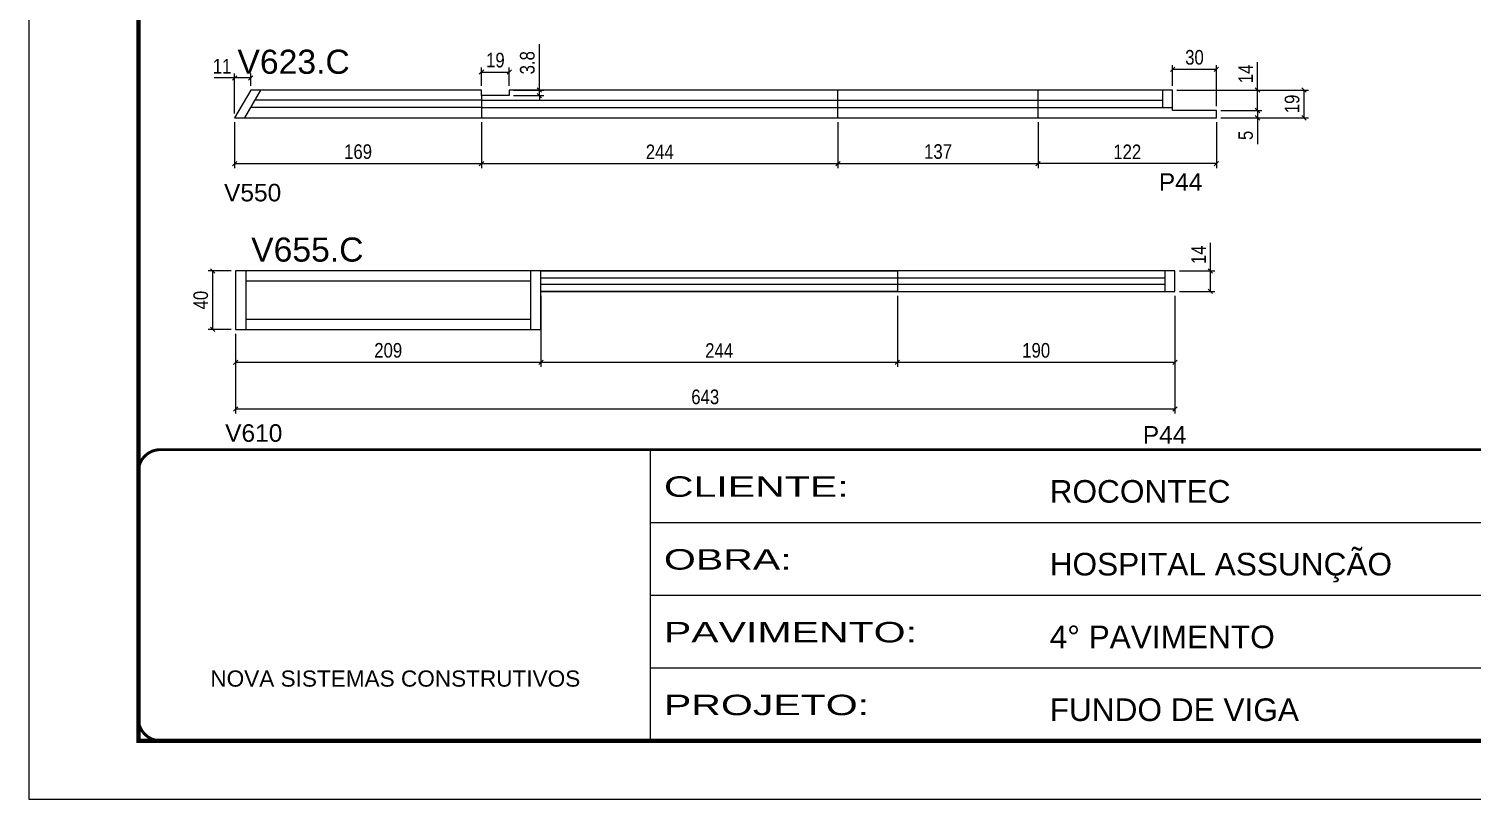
# Model space of a CAD drawing. Extents: x 3111 to 9365, y 861 to 5356.
# Drawn here: x 7880 to 8867, y 3158 to 3685 of the extents above; entities that cross this region are included whole.
import ezdxf

# ---------------------------------------------------------------- set-up
doc = ezdxf.new("R2010")
doc.units = 0
doc.linetypes.add('CONTINUO', pattern=[0])
doc.linetypes.add('DASHED', pattern=[0.75, 0.5, -0.25])
for name, color, linetype in [('5', 5, 'Continuous'), ('COTA', 241, 'Continuous'), ('NOMENCLATURA', 7, 'Continuous'), ('Painéis', 200, 'Continuous'), ('SARR_2.2x7', 40, 'Continuous'), ('SARR_EDITAR', 141, 'Continuous')]:
    doc.layers.add(name, color=color, linetype=linetype)
doc.layers.add('Folhas', color=255, linetype='Continuous', lineweight=9)
doc.layers.add('SARRAFO DE PRESSAO', color=251, linetype='DASHED', lineweight=9)
doc.styles.add('ARIAL', font='arial.ttf')
doc.styles.add('COTA TECNICA-50', font='techl___.ttf', dxfattribs={"height": 10})
doc.styles.get("Standard").update_dxf_attribs({"font": 'arial.ttf'})
doc.styles.add('Tecnologia', font='')
doc.styles.get('Tecnologia').set_extended_font_data('Forgotten Futurist')
doc.dimstyles.new('COTA PAINEL-50', dxfattribs={"dimtxt": 10, "dimasz": 3, "dimexe": 3, "dimexo": 3, "dimgap": 3, "dimtad": 1, "dimdec": 1, "dimzin": 12, "dimdsep": 46, "dimtxsty": 'COTA TECNICA-50', "dimblk1": 'OBLIQUE', "dimblk2": 'OBLIQUE', "dimsah": 1, "dimcen": 0.9, "dimclrd": 4, "dimclre": 4, "dimclrt": 240, "dimadec": 1, "dimazin": 3, "dimtfac": 1, "dimtdec": 1, "dimtmove": 0, "dimatfit": 3, "dimfxl": 1, "dimtolj": 1, "dimtzin": 12, "dimarcsym": 0})

# ---------------------------------------------------------------- blocks, each defined once
blk = doc.blocks.new('9999999999')
at = {"color": 30, "linetype": 'CONTINUO'}
for p, q in [((98564.56, 34230.21), (98564.56, 34429.45)), ((98564.56, 34379.64), (99583.98, 34379.64)), ((98564.56, 34329.83), (99487.98, 34329.83)), ((98564.56, 34280.02), (99487.98, 34280.02))]:
    blk.add_line(p, q, dxfattribs=at)
at = {"color": 30, "linetype": 'CONTINUO', "const_width": 2}
blk.add_lwpolyline([(99583.98, 34230.21), (99583.98, 34414.45, 0.414214), (99568.98, 34429.45), (98228.98, 34429.45, 0.414214), (98213.98, 34414.45), (98213.98, 34245.21, 0.414214), (98228.98, 34230.21), (99583.98, 34230.21)], format="xyb", dxfattribs=at)
at = {"layer": 'Folhas'}
blk.add_lwpolyline([(98138.98, 34190.21), (99623.98, 34190.21), (99623.98, 35240.21), (98138.98, 35240.21)], close=True, dxfattribs=at)
at = {"layer": 'Folhas', "color": 30, "const_width": 3}
blk.add_lwpolyline([(98213.98, 34230.21), (99583.98, 34230.21), (99583.98, 35200.21), (98213.98, 35200.21)], close=True, dxfattribs=at)
at = {"color": 7, "linetype": 'Continuous', "ltscale": 5, "style": 'ARIAL'}
for s, height, p in [('ROCONTEC', 15.483, (98837.68, 34393.13)), ('HOSPITAL ASSUNÇÃO', 15.4829, (98837.68, 34343.32)), ('4° PAVIMENTO', 15.4829, (98837.68, 34293.51)), ('NOVA SISTEMAS CONSTRUTIVOS', 11.0592, (98263.19, 34267.21)), ('FUNDO DE VIGA', 15.4829, (98837.68, 34243.7))]:
    blk.add_text(s, height=height, dxfattribs=at).set_placement(p)
at = {"layer": 'Folhas', "color": 7, "style": 'Tecnologia', "width": 1.5}
for s, p in [('CLIENTE:', (98573.65, 34397.17)), ('OBRA:', (98573.65, 34347.31)), ('PAVIMENTO:', (98573.65, 34297.5)), ('PROJETO:', (98573.65, 34247.69))]:
    blk.add_text(s, height=14, dxfattribs=at).set_placement(p)
blk = doc.blocks.new('_Oblique')
at = {"color": 0, "linetype": 'ByBlock', "lineweight": -2}
blk.add_line((-0.5, -0.5), (0.5, 0.5), dxfattribs=at)
blk = doc.blocks.new('*D117')
at = {"layer": 'COTA', "color": 4, "linetype": 'ByBlock', "lineweight": -2, "transparency": 16777216}
for p, q in [((8570.3, 3621.3), (8570.3, 3589.94)), ((8692.3, 3621.3), (8692.3, 3589.94)), ((8692.3, 3592.94), (8570.3, 3592.94))]:
    blk.add_line(p, q, dxfattribs=at)
at = {"layer": 'Defpoints', "color": 0, "linetype": 'ByBlock', "transparency": 16777216}
for p in [(8570.3, 3624.3), (8692.3, 3624.3), (8570.3, 3592.94)]:
    blk.add_point(p, dxfattribs=at)
at = {"layer": 'COTA', "color": 4, "linetype": 'ByBlock', "lineweight": -2, "transparency": 16777216, "xscale": 3, "yscale": 3, "zscale": 3, "rotation": 180}
blk.add_blockref('_Oblique', (8570.3, 3592.94), dxfattribs=at)
at = {"layer": 'COTA', "color": 4, "linetype": 'ByBlock', "lineweight": -2, "transparency": 16777216, "xscale": 3, "yscale": 3, "zscale": 3}
blk.add_blockref('_Oblique', (8692.3, 3592.94), dxfattribs=at)
at = {"layer": 'COTA', "color": 240, "linetype": 'ByBlock', "transparency": 16777216, "insert": (8631.3, 3601), "char_height": 10, "attachment_point": 5, "style": 'COTA TECNICA-50'}
blk.add_mtext('\\A1;122', dxfattribs=at)
blk = doc.blocks.new('*D118')
at = {"layer": 'COTA', "color": 4, "linetype": 'ByBlock', "lineweight": -2, "transparency": 16777216}
for p, q in [((8665.31, 3643.3), (8755.24, 3643.3)), ((8752.24, 3643.3), (8752.24, 3624.3)), ((8695.3, 3624.3), (8755.24, 3624.3))]:
    blk.add_line(p, q, dxfattribs=at)
at = {"layer": 'Defpoints', "color": 0, "linetype": 'ByBlock', "transparency": 16777216}
for p in [(8662.31, 3643.3), (8692.3, 3624.3), (8752.24, 3624.3)]:
    blk.add_point(p, dxfattribs=at)
at = {"layer": 'COTA', "color": 4, "linetype": 'ByBlock', "lineweight": -2, "transparency": 16777216, "xscale": 3, "yscale": 3, "zscale": 3}
for p, rotation in [((8752.24, 3643.3), 90), ((8752.24, 3624.3), 270)]:
    blk.add_blockref('_Oblique', p, dxfattribs=dict(at, rotation=rotation))
at = {"layer": 'COTA', "color": 240, "linetype": 'ByBlock', "transparency": 16777216, "insert": (8744.15, 3633.8), "char_height": 10, "attachment_point": 5, "rotation": 90, "style": 'COTA TECNICA-50'}
blk.add_mtext('\\A1;19', dxfattribs=at)
blk = doc.blocks.new('*D122')
at = {"layer": 'COTA', "color": 4, "linetype": 'ByBlock', "lineweight": -2, "transparency": 16777216}
for p, q in [((8020.96, 3476.5), (8020.96, 3453.94)), ((8229.96, 3476.5), (8229.96, 3453.94)), ((8020.96, 3456.94), (8229.96, 3456.94))]:
    blk.add_line(p, q, dxfattribs=at)
at = {"layer": 'Defpoints', "color": 0, "linetype": 'ByBlock', "transparency": 16777216}
for p in [(8020.96, 3479.5), (8229.96, 3479.5), (8229.96, 3456.94)]:
    blk.add_point(p, dxfattribs=at)
at = {"layer": 'COTA', "color": 4, "linetype": 'ByBlock', "lineweight": -2, "transparency": 16777216, "xscale": 3, "yscale": 3, "zscale": 3, "rotation": 180}
blk.add_blockref('_Oblique', (8020.96, 3456.94), dxfattribs=at)
at = {"layer": 'COTA', "color": 4, "linetype": 'ByBlock', "lineweight": -2, "transparency": 16777216, "xscale": 3, "yscale": 3, "zscale": 3}
blk.add_blockref('_Oblique', (8229.96, 3456.94), dxfattribs=at)
at = {"layer": 'COTA', "color": 240, "linetype": 'ByBlock', "transparency": 16777216, "insert": (8125.46, 3465.07), "char_height": 10, "attachment_point": 5, "style": 'COTA TECNICA-50'}
blk.add_mtext('\\A1;209', dxfattribs=at)
blk = doc.blocks.new('*D123')
at = {"layer": 'COTA', "color": 4, "linetype": 'ByBlock', "lineweight": -2, "transparency": 16777216}
for p, q in [((8663.96, 3502.5), (8663.96, 3422)), ((8020.96, 3476.5), (8020.96, 3422)), ((8020.96, 3425), (8663.96, 3425))]:
    blk.add_line(p, q, dxfattribs=at)
at = {"layer": 'Defpoints', "color": 0, "linetype": 'ByBlock', "transparency": 16777216}
for p in [(8663.96, 3505.5), (8020.96, 3479.5), (8663.96, 3425)]:
    blk.add_point(p, dxfattribs=at)
at = {"layer": 'COTA', "color": 4, "linetype": 'ByBlock', "lineweight": -2, "transparency": 16777216, "xscale": 3, "yscale": 3, "zscale": 3, "rotation": 180}
blk.add_blockref('_Oblique', (8020.96, 3425), dxfattribs=at)
at = {"layer": 'COTA', "color": 4, "linetype": 'ByBlock', "lineweight": -2, "transparency": 16777216, "xscale": 3, "yscale": 3, "zscale": 3}
blk.add_blockref('_Oblique', (8663.96, 3425), dxfattribs=at)
at = {"layer": 'COTA', "color": 240, "linetype": 'ByBlock', "transparency": 16777216, "insert": (8342.46, 3433.22), "char_height": 10, "attachment_point": 5, "style": 'COTA TECNICA-50'}
blk.add_mtext('\\A1;643', dxfattribs=at)
blk = doc.blocks.new('*D124')
at = {"layer": 'COTA', "color": 4, "linetype": 'ByBlock', "lineweight": -2, "transparency": 16777216}
for p, q in [((8017.96, 3519.5), (8002.26, 3519.5)), ((8005.26, 3519.5), (8005.26, 3479.5)), ((8017.96, 3479.5), (8002.26, 3479.5))]:
    blk.add_line(p, q, dxfattribs=at)
at = {"layer": 'Defpoints', "color": 0, "linetype": 'ByBlock', "transparency": 16777216}
for p in [(8020.96, 3519.5), (8005.26, 3479.5), (8020.96, 3479.5)]:
    blk.add_point(p, dxfattribs=at)
at = {"layer": 'COTA', "color": 4, "linetype": 'ByBlock', "lineweight": -2, "transparency": 16777216, "xscale": 3, "yscale": 3, "zscale": 3}
for p, rotation in [((8005.26, 3519.5), 90), ((8005.26, 3479.5), 270)]:
    blk.add_blockref('_Oblique', p, dxfattribs=dict(at, rotation=rotation))
at = {"layer": 'COTA', "color": 240, "linetype": 'ByBlock', "transparency": 16777216, "insert": (7997.16, 3499.5), "char_height": 10, "attachment_point": 5, "rotation": 90, "style": 'COTA TECNICA-50'}
blk.add_mtext('\\A1;40', dxfattribs=at)
blk = doc.blocks.new('*D125')
at = {"layer": 'COTA', "color": 4, "linetype": 'ByBlock', "lineweight": -2, "transparency": 16777216}
for p, q in [((8688.2, 3519.5), (8688.2, 3538.62)), ((8666.96, 3519.5), (8691.2, 3519.5)), ((8688.2, 3505.5), (8688.2, 3519.5)), ((8666.96, 3505.5), (8691.2, 3505.5))]:
    blk.add_line(p, q, dxfattribs=at)
at = {"layer": 'Defpoints', "color": 0, "linetype": 'ByBlock', "transparency": 16777216}
for p in [(8663.96, 3519.5), (8688.2, 3519.5), (8663.96, 3505.5)]:
    blk.add_point(p, dxfattribs=at)
at = {"layer": 'COTA', "color": 4, "linetype": 'ByBlock', "lineweight": -2, "transparency": 16777216, "xscale": 3, "yscale": 3, "zscale": 3}
for p, rotation in [((8688.2, 3519.5), 90), ((8688.2, 3505.5), 270)]:
    blk.add_blockref('_Oblique', p, dxfattribs=dict(at, rotation=rotation))
at = {"layer": 'COTA', "color": 240, "linetype": 'ByBlock', "transparency": 16777216, "insert": (8680.12, 3530.56), "char_height": 10, "attachment_point": 5, "rotation": 90, "style": 'COTA TECNICA-50'}
blk.add_mtext('\\A1;14', dxfattribs=at)
blk = doc.blocks.new('*D78')
at = {"layer": 'COTA', "color": 4, "linetype": 'ByBlock', "lineweight": -2, "transparency": 16777216}
for p, q in [((8189.3, 3621.3), (8189.3, 3589.94)), ((8433.3, 3621.3), (8433.3, 3589.94)), ((8189.3, 3592.94), (8433.3, 3592.94))]:
    blk.add_line(p, q, dxfattribs=at)
at = {"layer": 'Defpoints', "color": 0, "linetype": 'ByBlock', "transparency": 16777216}
for p in [(8189.3, 3624.3), (8433.3, 3624.3), (8433.3, 3592.94)]:
    blk.add_point(p, dxfattribs=at)
at = {"layer": 'COTA', "color": 4, "linetype": 'ByBlock', "lineweight": -2, "transparency": 16777216, "xscale": 3, "yscale": 3, "zscale": 3, "rotation": 180}
blk.add_blockref('_Oblique', (8189.3, 3592.94), dxfattribs=at)
at = {"layer": 'COTA', "color": 4, "linetype": 'ByBlock', "lineweight": -2, "transparency": 16777216, "xscale": 3, "yscale": 3, "zscale": 3}
blk.add_blockref('_Oblique', (8433.3, 3592.94), dxfattribs=at)
at = {"layer": 'COTA', "color": 240, "linetype": 'ByBlock', "transparency": 16777216, "insert": (8311.3, 3601.01), "char_height": 10, "attachment_point": 5, "style": 'COTA TECNICA-50'}
blk.add_mtext('\\A1;244', dxfattribs=at)
blk = doc.blocks.new('*D79')
at = {"layer": 'COTA', "color": 4, "linetype": 'ByBlock', "lineweight": -2, "transparency": 16777216}
for p, q in [((8020.33, 3621.3), (8020.33, 3589.94)), ((8189.3, 3621.3), (8189.3, 3589.94)), ((8020.33, 3592.94), (8189.3, 3592.94))]:
    blk.add_line(p, q, dxfattribs=at)
at = {"layer": 'Defpoints', "color": 0, "linetype": 'ByBlock', "transparency": 16777216}
for p in [(8020.33, 3624.3), (8189.3, 3624.3), (8189.3, 3592.94)]:
    blk.add_point(p, dxfattribs=at)
at = {"layer": 'COTA', "color": 4, "linetype": 'ByBlock', "lineweight": -2, "transparency": 16777216, "xscale": 3, "yscale": 3, "zscale": 3, "rotation": 180}
blk.add_blockref('_Oblique', (8020.33, 3592.94), dxfattribs=at)
at = {"layer": 'COTA', "color": 4, "linetype": 'ByBlock', "lineweight": -2, "transparency": 16777216, "xscale": 3, "yscale": 3, "zscale": 3}
blk.add_blockref('_Oblique', (8189.3, 3592.94), dxfattribs=at)
at = {"layer": 'COTA', "color": 240, "linetype": 'ByBlock', "transparency": 16777216, "insert": (8104.82, 3601.07), "char_height": 10, "attachment_point": 5, "style": 'COTA TECNICA-50'}
blk.add_mtext('\\A1;169', dxfattribs=at)
blk = doc.blocks.new('*D196')
at = {"layer": 'COTA', "color": 4, "linetype": 'ByBlock', "lineweight": -2, "transparency": 16777216}
for p, q in [((8433.3, 3621.3), (8433.3, 3589.94)), ((8570.3, 3621.3), (8570.3, 3589.94)), ((8433.3, 3592.94), (8570.3, 3592.94))]:
    blk.add_line(p, q, dxfattribs=at)
at = {"layer": 'Defpoints', "color": 0, "linetype": 'ByBlock', "transparency": 16777216}
for p in [(8433.3, 3624.3), (8570.3, 3624.3), (8570.3, 3592.94)]:
    blk.add_point(p, dxfattribs=at)
at = {"layer": 'COTA', "color": 4, "linetype": 'ByBlock', "lineweight": -2, "transparency": 16777216, "xscale": 3, "yscale": 3, "zscale": 3, "rotation": 180}
blk.add_blockref('_Oblique', (8433.3, 3592.94), dxfattribs=at)
at = {"layer": 'COTA', "color": 4, "linetype": 'ByBlock', "lineweight": -2, "transparency": 16777216, "xscale": 3, "yscale": 3, "zscale": 3}
blk.add_blockref('_Oblique', (8570.3, 3592.94), dxfattribs=at)
at = {"layer": 'COTA', "color": 240, "linetype": 'ByBlock', "transparency": 16777216, "insert": (8501.8, 3601.16), "char_height": 10, "attachment_point": 5, "style": 'COTA TECNICA-50'}
blk.add_mtext('\\A1;137', dxfattribs=at)
blk = doc.blocks.new('*D197')
at = {"layer": 'COTA', "color": 4, "linetype": 'ByBlock', "lineweight": -2, "transparency": 16777216}
for p, q in [((8695.31, 3629.3), (8723.45, 3629.3)), ((8720.45, 3629.3), (8720.45, 3632.3)), ((8720.45, 3629.3), (8720.45, 3624.3)), ((8695.3, 3624.3), (8723.45, 3624.3)), ((8720.45, 3624.3), (8720.45, 3606.2))]:
    blk.add_line(p, q, dxfattribs=at)
at = {"layer": 'Defpoints', "color": 0, "linetype": 'ByBlock', "transparency": 16777216}
for p in [(8692.31, 3629.3), (8692.3, 3624.3), (8720.45, 3624.3)]:
    blk.add_point(p, dxfattribs=at)
at = {"layer": 'COTA', "color": 4, "linetype": 'ByBlock', "lineweight": -2, "transparency": 16777216, "xscale": 3, "yscale": 3, "zscale": 3}
for p, rotation in [((8720.45, 3629.3), 270), ((8720.45, 3624.3), 90)]:
    blk.add_blockref('_Oblique', p, dxfattribs=dict(at, rotation=rotation))
at = {"layer": 'COTA', "color": 240, "linetype": 'ByBlock', "transparency": 16777216, "insert": (8712.34, 3612.25), "char_height": 10, "attachment_point": 5, "rotation": 90, "style": 'COTA TECNICA-50'}
blk.add_mtext('\\A1;5', dxfattribs=at)
blk = doc.blocks.new('*D80')
at = {"layer": 'COTA', "color": 4, "linetype": 'ByBlock', "lineweight": -2, "transparency": 16777216}
for p, q in [((8720.45, 3643.3), (8720.45, 3662.41)), ((8665.31, 3643.3), (8723.45, 3643.3)), ((8720.45, 3629.3), (8720.45, 3643.3)), ((8695.31, 3629.3), (8723.45, 3629.3))]:
    blk.add_line(p, q, dxfattribs=at)
at = {"layer": 'Defpoints', "color": 0, "linetype": 'ByBlock', "transparency": 16777216}
for p in [(8662.31, 3643.3), (8720.45, 3643.3), (8692.31, 3629.3)]:
    blk.add_point(p, dxfattribs=at)
at = {"layer": 'COTA', "color": 4, "linetype": 'ByBlock', "lineweight": -2, "transparency": 16777216, "xscale": 3, "yscale": 3, "zscale": 3}
for p, rotation in [((8720.45, 3643.3), 90), ((8720.45, 3629.3), 270)]:
    blk.add_blockref('_Oblique', p, dxfattribs=dict(at, rotation=rotation))
at = {"layer": 'COTA', "color": 240, "linetype": 'ByBlock', "transparency": 16777216, "insert": (8712.38, 3654.36), "char_height": 10, "attachment_point": 5, "rotation": 90, "style": 'COTA TECNICA-50'}
blk.add_mtext('\\A1;14', dxfattribs=at)
blk = doc.blocks.new('*D81')
at = {"layer": 'COTA', "color": 4, "linetype": 'ByBlock', "lineweight": -2, "transparency": 16777216}
for p, q in [((8662.31, 3646.3), (8662.31, 3660.43)), ((8692.31, 3657.43), (8662.31, 3657.43)), ((8692.31, 3632.3), (8692.31, 3660.43))]:
    blk.add_line(p, q, dxfattribs=at)
at = {"layer": 'Defpoints', "color": 0, "linetype": 'ByBlock', "transparency": 16777216}
for p in [(8662.31, 3657.43), (8662.31, 3643.3), (8692.31, 3629.3)]:
    blk.add_point(p, dxfattribs=at)
at = {"layer": 'COTA', "color": 4, "linetype": 'ByBlock', "lineweight": -2, "transparency": 16777216, "xscale": 3, "yscale": 3, "zscale": 3, "rotation": 180}
blk.add_blockref('_Oblique', (8662.31, 3657.43), dxfattribs=at)
at = {"layer": 'COTA', "color": 4, "linetype": 'ByBlock', "lineweight": -2, "transparency": 16777216, "xscale": 3, "yscale": 3, "zscale": 3}
blk.add_blockref('_Oblique', (8692.31, 3657.43), dxfattribs=at)
at = {"layer": 'COTA', "color": 240, "linetype": 'ByBlock', "transparency": 16777216, "insert": (8677.31, 3665.65), "char_height": 10, "attachment_point": 5, "style": 'COTA TECNICA-50'}
blk.add_mtext('\\A1;30', dxfattribs=at)
blk = doc.blocks.new('*D198')
at = {"layer": 'COTA', "color": 4, "linetype": 'ByBlock', "lineweight": -2, "transparency": 16777216}
for p, q in [((8020.33, 3651.57), (8006.24, 3651.57)), ((8020.33, 3627.3), (8020.33, 3654.57)), ((8031.35, 3651.57), (8020.33, 3651.57)), ((8031.35, 3646.3), (8031.35, 3654.57))]:
    blk.add_line(p, q, dxfattribs=at)
at = {"layer": 'Defpoints', "color": 0, "linetype": 'ByBlock', "transparency": 16777216}
for p in [(8020.33, 3651.57), (8031.35, 3643.3), (8020.33, 3624.3)]:
    blk.add_point(p, dxfattribs=at)
at = {"layer": 'COTA', "color": 4, "linetype": 'ByBlock', "lineweight": -2, "transparency": 16777216, "xscale": 3, "yscale": 3, "zscale": 3, "rotation": 180}
blk.add_blockref('_Oblique', (8020.33, 3651.57), dxfattribs=at)
at = {"layer": 'COTA', "color": 4, "linetype": 'ByBlock', "lineweight": -2, "transparency": 16777216, "xscale": 3, "yscale": 3, "zscale": 3}
blk.add_blockref('_Oblique', (8031.35, 3651.57), dxfattribs=at)
at = {"layer": 'COTA', "color": 240, "linetype": 'ByBlock', "transparency": 16777216, "insert": (8011.79, 3659.63), "char_height": 10, "attachment_point": 5, "style": 'COTA TECNICA-50'}
blk.add_mtext('\\A1;11', dxfattribs=at)
blk = doc.blocks.new('*D199')
at = {"layer": 'COTA', "color": 4, "linetype": 'ByBlock', "lineweight": -2, "transparency": 16777216}
for p, q in [((8189.3, 3646.3), (8189.3, 3658.64)), ((8189.3, 3655.64), (8208.31, 3655.64)), ((8208.31, 3646.3), (8208.31, 3658.64))]:
    blk.add_line(p, q, dxfattribs=at)
at = {"layer": 'Defpoints', "color": 0, "linetype": 'ByBlock', "transparency": 16777216}
for p in [(8208.31, 3655.64), (8189.3, 3643.3), (8208.31, 3643.3)]:
    blk.add_point(p, dxfattribs=at)
at = {"layer": 'COTA', "color": 4, "linetype": 'ByBlock', "lineweight": -2, "transparency": 16777216, "xscale": 3, "yscale": 3, "zscale": 3, "rotation": 180}
blk.add_blockref('_Oblique', (8189.3, 3655.64), dxfattribs=at)
at = {"layer": 'COTA', "color": 4, "linetype": 'ByBlock', "lineweight": -2, "transparency": 16777216, "xscale": 3, "yscale": 3, "zscale": 3}
blk.add_blockref('_Oblique', (8208.31, 3655.64), dxfattribs=at)
at = {"layer": 'COTA', "color": 240, "linetype": 'ByBlock', "transparency": 16777216, "insert": (8198.8, 3663.73), "char_height": 10, "attachment_point": 5, "style": 'COTA TECNICA-50'}
blk.add_mtext('\\A1;19', dxfattribs=at)
blk = doc.blocks.new('*D200')
at = {"layer": 'COTA', "color": 4, "linetype": 'ByBlock', "lineweight": -2, "transparency": 16777216}
for p, q in [((8228.94, 3643.3), (8228.94, 3674.69)), ((8211.3, 3639.52), (8231.94, 3639.52)), ((8211.31, 3643.3), (8231.94, 3643.3)), ((8228.94, 3639.52), (8228.94, 3643.3)), ((8228.94, 3639.52), (8228.94, 3636.52))]:
    blk.add_line(p, q, dxfattribs=at)
at = {"layer": 'Defpoints', "color": 0, "linetype": 'ByBlock', "transparency": 16777216}
for p in [(8208.3, 3639.52), (8208.31, 3643.3), (8228.94, 3643.3)]:
    blk.add_point(p, dxfattribs=at)
at = {"layer": 'COTA', "color": 4, "linetype": 'ByBlock', "lineweight": -2, "transparency": 16777216, "xscale": 3, "yscale": 3, "zscale": 3}
for p, rotation in [((8228.94, 3643.3), 270), ((8228.94, 3639.52), 90)]:
    blk.add_blockref('_Oblique', p, dxfattribs=dict(at, rotation=rotation))
at = {"layer": 'COTA', "color": 240, "linetype": 'ByBlock', "transparency": 16777216, "insert": (8220.7, 3661.99), "char_height": 10, "attachment_point": 5, "rotation": 90, "style": 'COTA TECNICA-50'}
blk.add_mtext('\\A1;3.8', dxfattribs=at)
blk = doc.blocks.new('*D145')
at = {"layer": 'COTA', "color": 4, "linetype": 'ByBlock', "lineweight": -2, "transparency": 16777216}
for p, q in [((8229.96, 3502.48), (8229.96, 3453.94)), ((8473.96, 3502.48), (8473.96, 3453.94)), ((8229.96, 3456.94), (8473.96, 3456.94))]:
    blk.add_line(p, q, dxfattribs=at)
at = {"layer": 'Defpoints', "color": 0, "linetype": 'ByBlock', "transparency": 16777216}
for p in [(8229.96, 3505.48), (8473.96, 3505.48), (8473.96, 3456.94)]:
    blk.add_point(p, dxfattribs=at)
at = {"layer": 'COTA', "color": 4, "linetype": 'ByBlock', "lineweight": -2, "transparency": 16777216, "xscale": 3, "yscale": 3, "zscale": 3, "rotation": 180}
blk.add_blockref('_Oblique', (8229.96, 3456.94), dxfattribs=at)
at = {"layer": 'COTA', "color": 4, "linetype": 'ByBlock', "lineweight": -2, "transparency": 16777216, "xscale": 3, "yscale": 3, "zscale": 3}
blk.add_blockref('_Oblique', (8473.96, 3456.94), dxfattribs=at)
at = {"layer": 'COTA', "color": 240, "linetype": 'ByBlock', "transparency": 16777216, "insert": (8351.96, 3465.01), "char_height": 10, "attachment_point": 5, "style": 'COTA TECNICA-50'}
blk.add_mtext('\\A1;244', dxfattribs=at)
blk = doc.blocks.new('*D146')
at = {"layer": 'COTA', "color": 4, "linetype": 'ByBlock', "lineweight": -2, "transparency": 16777216}
for p, q in [((8473.96, 3502.5), (8473.96, 3453.94)), ((8663.96, 3502.5), (8663.96, 3453.94)), ((8473.96, 3456.94), (8663.96, 3456.94))]:
    blk.add_line(p, q, dxfattribs=at)
at = {"layer": 'Defpoints', "color": 0, "linetype": 'ByBlock', "transparency": 16777216}
for p in [(8473.96, 3505.5), (8663.96, 3505.5), (8663.96, 3456.94)]:
    blk.add_point(p, dxfattribs=at)
at = {"layer": 'COTA', "color": 4, "linetype": 'ByBlock', "lineweight": -2, "transparency": 16777216, "xscale": 3, "yscale": 3, "zscale": 3, "rotation": 180}
blk.add_blockref('_Oblique', (8473.96, 3456.94), dxfattribs=at)
at = {"layer": 'COTA', "color": 4, "linetype": 'ByBlock', "lineweight": -2, "transparency": 16777216, "xscale": 3, "yscale": 3, "zscale": 3}
blk.add_blockref('_Oblique', (8663.96, 3456.94), dxfattribs=at)
at = {"layer": 'COTA', "color": 240, "linetype": 'ByBlock', "transparency": 16777216, "insert": (8568.96, 3465.07), "char_height": 10, "attachment_point": 5, "style": 'COTA TECNICA-50'}
blk.add_mtext('\\A1;190', dxfattribs=at)

msp = doc.modelspace()

# ---------------------------------------------------------------- linework, layer by layer
at = {"layer": 'Painéis', "linetype": 'ByBlock'}
for p, q in [((8189.3, 3639.52), (8189.3, 3624.3)), ((8433.3, 3624.3), (8433.3, 3643.3)), ((8570.3, 3624.3), (8570.3, 3643.3)), ((8692.31, 3633.3), (8692.3, 3633.3)), ((8229.96, 3505.5), (8229.96, 3519.48))]:
    msp.add_line(p, q, dxfattribs=at)
for points in [[(8020.33, 3624.3), (8692.3, 3624.3), (8692.31, 3629.3), (8662.31, 3629.3), (8662.31, 3643.3), (8208.31, 3643.3), (8208.3, 3639.52), (8189.3, 3639.52), (8189.3, 3643.3), (8031.35, 3643.3), (8020.33, 3624.3)], [(8020.96, 3519.5), (8020.96, 3479.5), (8229.96, 3479.5), (8229.96, 3505.5), (8663.96, 3505.5), (8663.96, 3519.5), (8020.96, 3519.46)]]:
    msp.add_lwpolyline(points, dxfattribs=at)
at = {"layer": 'Painéis', "linetype": 'Continuous'}
msp.add_lwpolyline([(8229.96, 3519.48), (8473.96, 3519.48), (8473.96, 3505.48), (8229.96, 3505.48)], close=True, dxfattribs=at)
at = {"layer": 'SARR_2.2x7', "linetype": 'Continuous'}
for p, q in [((8027.33, 3624.3), (8038.35, 3643.3)), ((8189.3, 3636.3), (8034.29, 3636.3)), ((8189.3, 3636.3), (8433.3, 3636.3)), ((8433.3, 3636.3), (8570.3, 3636.3)), ((8570.3, 3636.3), (8655.31, 3636.3)), ((8655.31, 3643.3), (8655.31, 3631.3)), ((8189.3, 3631.3), (8031.39, 3631.3)), ((8189.3, 3631.3), (8433.3, 3631.3)), ((8433.3, 3631.3), (8570.3, 3631.3)), ((8570.3, 3631.3), (8662.31, 3631.3)), ((8027.96, 3519.5), (8027.96, 3479.5)), ((8222.96, 3519.5), (8222.96, 3479.5)), ((8656.96, 3519.48), (8656.96, 3505.48)), ((8222.96, 3512.5), (8027.96, 3512.5)), ((8027.96, 3486.5), (8222.96, 3486.5))]:
    msp.add_line(p, q, dxfattribs=at)
at = {"layer": 'SARR_EDITAR', "linetype": 'Continuous'}
for p, q in [((8473.96, 3514.48), (8229.96, 3514.48)), ((8229.96, 3510.48), (8473.96, 3510.48)), ((8656.96, 3514.48), (8473.96, 3514.48)), ((8473.96, 3510.48), (8656.96, 3510.48))]:
    msp.add_line(p, q, dxfattribs=at)

# ---------------------------------------------------------------- block references
at = {"layer": 'SARRAFO DE PRESSAO', "color": 6, "linetype": 'ByBlock'}
msp.add_blockref('9999999999', (-90259.48, -31032.29), dxfattribs=at)

# ---------------------------------------------------------------- texts
at = {"layer": '5', "linetype": 'Continuous'}
for s, p in [('P44', (8652.91, 3574.33)), ('V550', (8013.08, 3567.1)), ('V610', (8013.86, 3402.53)), ('P44', (8641.96, 3401.27))]:
    msp.add_text(s, height=12, rotation=359.99996, dxfattribs=at).set_placement(p)
at = {"layer": 'NOMENCLATURA', "linetype": 'Continuous'}
for s, p in [('V623.C', (8022.27, 3654.43)), ('V655.C', (8031.66, 3525.86))]:
    msp.add_text(s, height=16.5, dxfattribs=at).set_placement(p)

# ---------------------------------------------------------------- dimensions: what is measured, and where the dimension line sits
at = {"layer": 'COTA', "linetype": 'ByBlock'}
for base, p1, p2, picture, middle in [((8020.33, 3651.57), (8031.35, 3643.3), (8020.33, 3624.3), '*D198', (8011.79, 3659.63)), ((8208.31, 3655.64), (8189.3, 3643.3), (8208.31, 3643.3), '*D199', (8198.8, 3663.73)), ((8662.31, 3657.43), (8692.31, 3629.3), (8662.31, 3643.3), '*D81', (8677.31, 3665.65)), ((8189.3, 3592.94), (8020.33, 3624.3), (8189.3, 3624.3), '*D79', (8104.82, 3601.07)), ((8570.3, 3592.94), (8433.3, 3624.3), (8570.3, 3624.3), '*D196', (8501.8, 3601.16)), ((8570.3, 3592.94), (8692.3, 3624.3), (8570.3, 3624.3), '*D117', (8631.3, 3601)), ((8663.96, 3425), (8020.96, 3479.5), (8663.96, 3505.5), '*D123', (8342.46, 3433.22)), ((8473.96, 3456.94), (8229.96, 3505.48), (8473.96, 3505.48), '*D145', (8351.96, 3465.01)), ((8663.96, 3456.94), (8473.96, 3505.5), (8663.96, 3505.5), '*D146', (8568.96, 3465.07)), ((8229.96, 3456.94), (8020.96, 3479.5), (8229.96, 3479.5), '*D122', (8125.46, 3465.07))]:
    dim = msp.add_linear_dim(base=base, p1=p1, p2=p2, dimstyle='COTA PAINEL-50', override={"dimarcsym": 1}, dxfattribs=at)
    dim.commit()
    dim.dimension.update_dxf_attribs({"geometry": picture, "text_midpoint": middle})
for base, p1, p2, picture, middle in [((8228.94, 3643.3), (8208.3, 3639.52), (8208.31, 3643.3), '*D200', (8220.7, 3661.99)), ((8720.45, 3643.3), (8692.31, 3629.3), (8662.31, 3643.3), '*D80', (8712.38, 3654.36)), ((8752.24, 3624.3), (8662.31, 3643.3), (8692.3, 3624.3), '*D118', (8744.15, 3633.8)), ((8720.45, 3624.3), (8692.31, 3629.3), (8692.3, 3624.3), '*D197', (8712.34, 3612.25)), ((8688.2, 3519.5), (8663.96, 3505.5), (8663.96, 3519.5), '*D125', (8680.12, 3530.56)), ((8005.26, 3479.5), (8020.96, 3519.5), (8020.96, 3479.5), '*D124', (7997.16, 3499.5))]:
    dim = msp.add_linear_dim(base=base, p1=p1, p2=p2, angle=90, dimstyle='COTA PAINEL-50', override={"dimarcsym": 1}, dxfattribs=at)
    dim.commit()
    dim.dimension.update_dxf_attribs({"geometry": picture, "text_midpoint": middle})
dim = msp.add_aligned_dim(p1=(8189.3, 3624.3), p2=(8433.3, 3624.3), distance=-31.36, dimstyle='COTA PAINEL-50', override={"dimarcsym": 1}, dxfattribs=at)
dim.commit()
dim.dimension.update_dxf_attribs({"geometry": '*D78', "text_midpoint": (8311.3, 3601.01)})

doc.saveas('drawing.dxf')
